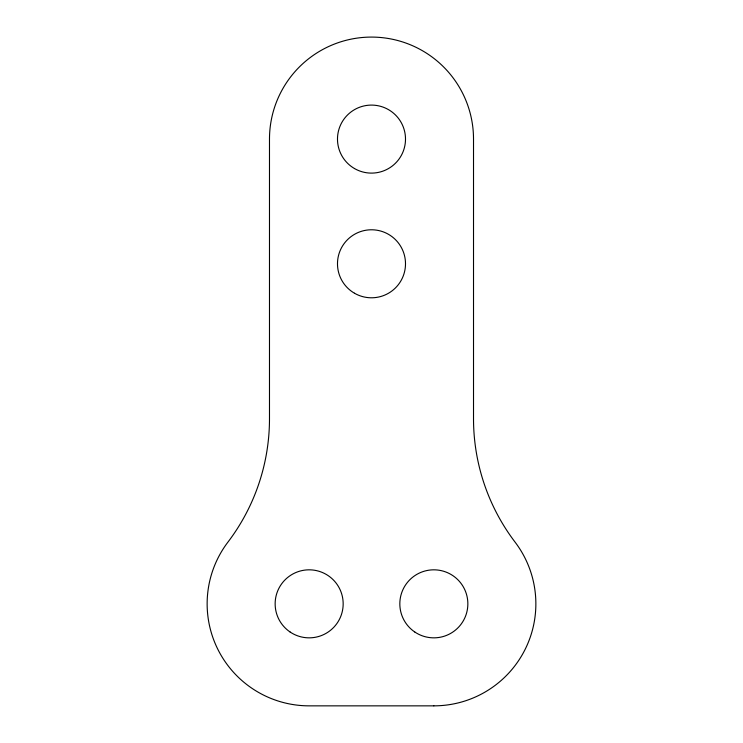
<?xml version="1.0" encoding="UTF-8"?>
<svg xmlns="http://www.w3.org/2000/svg" width="743" height="743" viewBox="0 0 743 743"><rect width="100%" height="100%" fill="white"/><g stroke="black" fill="none" stroke-linecap="round" stroke-linejoin="round"><path stroke-width="1.11" d="M433.847 705.85L309.153 705.85A102.014 102.014 0 0 1 227.925 542.121A204.028 204.028 0 0 0 269.486 418.708L269.486 139.099A102.014 102.014 0 0 1 371.5 37.085A102.014 102.014 0 0 1 473.514 139.099L473.514 418.708A204.028 204.028 0 0 0 515.075 542.121A102.014 102.014 0 0 1 433.847 705.85M354.495 168.55A34.002 34.002 0 0 0 405.502 139.099A34.002 34.002 0 0 0 354.495 109.648A34.002 34.002 0 0 0 354.495 168.55M354.495 293.234A34.002 34.002 0 0 0 405.502 263.784A34.002 34.002 0 0 0 354.495 234.333A34.002 34.002 0 0 0 354.495 293.234M290.095 631.996A34.002 34.002 0 0 0 343.08 606.26A34.002 34.002 0 0 0 294.302 573.243A34.002 34.002 0 0 0 290.095 631.996M414.78 631.996A34.002 34.002 0 0 0 467.765 606.26A34.002 34.002 0 0 0 418.987 573.243A34.002 34.002 0 0 0 414.78 631.996"/></g></svg>
